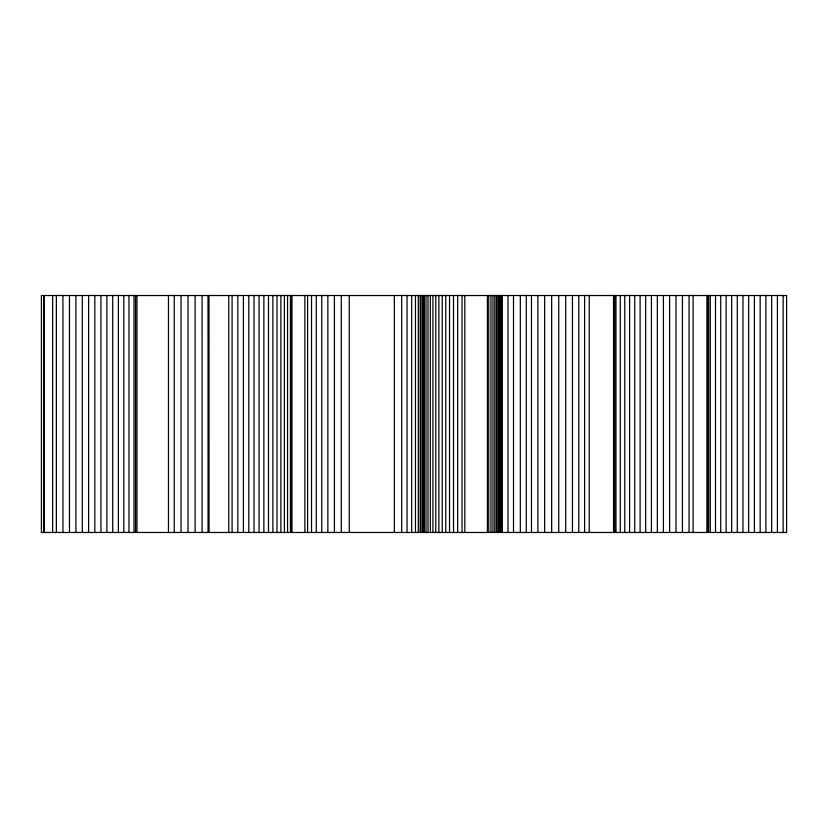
<?xml version="1.0" encoding="UTF-8"?>
<svg xmlns="http://www.w3.org/2000/svg" width="828" height="828" viewBox="0 0 828 828"><rect width="100%" height="100%" fill="white"/><g stroke="black" fill="none" stroke-linecap="round" stroke-linejoin="round"><path stroke-width="1.24" d="M783.133 295.524L783.133 532.476M777.409 295.524L777.409 532.476M771.665 295.524L771.665 532.476M765.91 295.524L765.91 532.476M760.156 295.524L760.156 532.476M754.401 295.524L754.401 532.476M748.667 295.524L748.667 532.476M742.964 295.524L742.964 532.476M737.282 295.524L737.282 532.476M731.673 295.524L731.673 532.476M726.125 295.524L726.125 532.476M720.733 295.524L720.733 532.476M715.495 295.524L715.495 532.476M710.279 295.524L710.279 532.476M708.602 295.524L708.602 532.476M707.474 295.524L707.474 532.476M707.05 295.524L707.05 532.476M693.098 295.524L693.098 532.476M689.031 295.524L689.031 532.476M682.448 295.524L682.448 532.476M675.979 295.524L675.979 532.476M669.624 295.524L669.624 532.476M663.414 295.524L663.414 532.476M657.339 295.524L657.339 532.476M651.419 295.524L651.419 532.476M645.674 295.524L645.674 532.476M640.096 295.524L640.096 532.476M634.745 295.524L634.745 532.476M629.601 295.524L629.601 532.476M624.767 295.524L624.767 532.476M620.275 295.524L620.275 532.476M615.98 295.524L615.98 532.476M614.666 295.524L614.666 532.476M613.538 295.524L613.538 532.476M589.225 295.524L589.225 532.476M584.599 295.524L584.599 532.476M578.793 295.524L578.793 532.476M572.448 295.524L572.448 532.476M565.71 295.524L565.71 532.476M558.734 295.524L558.734 532.476M551.665 295.524L551.665 532.476M544.658 295.524L544.658 532.476M537.889 295.524L537.889 532.476M531.483 295.524L531.483 532.476M526.287 295.524L526.287 532.476M520.326 295.524L520.326 532.476M513.505 295.524L513.505 532.476M507.978 295.524L507.978 532.476M502.285 295.524L502.285 532.476M501.447 295.524L501.447 532.476M501.188 295.524L501.188 532.476M500.692 295.524L500.692 532.476M499.946 295.524L499.946 532.476M498.984 295.524L498.984 532.476M497.794 295.524L497.794 532.476M496.396 295.524L496.396 532.476M494.782 295.524L494.782 532.476M492.97 295.524L492.97 532.476M490.952 295.524L490.952 532.476M488.737 295.524L488.737 532.476M487.392 295.524L487.392 532.476M464.808 295.524L464.808 532.476M462.045 295.524L462.045 532.476M457.687 295.524L457.687 532.476M453.516 295.524L453.516 532.476M449.542 295.524L449.542 532.476M445.774 295.524L445.774 532.476M442.224 295.524L442.224 532.476M438.892 295.524L438.892 532.476M435.787 295.524L435.787 532.476M432.93 295.524L432.93 532.476M430.332 295.524L430.332 532.476M428.004 295.524L428.004 532.476M425.985 295.524L425.985 532.476M424.34 295.524L424.34 532.476M422.984 295.524L422.984 532.476M422.642 295.524L422.642 532.476M422.477 295.524L422.477 532.476M420.924 295.524L420.924 532.476M420.179 295.524L420.179 532.476M418.316 295.524L418.316 532.476M415.459 295.524L415.459 532.476M411.682 295.524L411.682 532.476M407.045 295.524L407.045 532.476M401.673 295.524L401.673 532.476M394.345 295.524L394.345 532.476M349.25 295.524L349.25 532.476M341.291 295.524L341.291 532.476M334.409 295.524L334.409 532.476M327.857 295.524L327.857 532.476M321.771 295.524L321.771 532.476M316.286 295.524L316.286 532.476M311.525 295.524L311.525 532.476M307.592 295.524L307.592 532.476M304.87 295.524L304.87 532.476M291.963 295.524L291.963 532.476M291.311 295.524L291.311 532.476M290.462 295.524L290.462 532.476M287.575 295.524L287.575 532.476M284.408 295.524L284.408 532.476M280.868 295.524L280.868 532.476M276.997 295.524L276.997 532.476M272.867 295.524L272.867 532.476M268.489 295.524L268.489 532.476M263.873 295.524L263.873 532.476M259.05 295.524L259.05 532.476M254.02 295.524L254.02 532.476M248.804 295.524L248.804 532.476M243.401 295.524L243.401 532.476M237.833 295.524L237.833 532.476M232.088 295.524L232.088 532.476M228.776 295.524L228.776 532.476M208.801 295.524L208.801 532.476M208.563 295.524L208.635 532.476M208.397 295.524L208.377 532.476M208.294 295.524L208.294 532.476M202.084 295.524L202.084 532.476M195.108 295.524L195.108 532.476M188.039 295.524L188.039 532.476M181.032 295.524L181.032 532.476M174.242 295.524L174.242 532.476M168.467 295.524L168.467 532.476M136.972 295.524L136.972 532.476M135.564 295.524L135.564 532.476M133.991 295.524L133.991 532.476M128.961 295.524L128.961 532.476M123.817 295.524L123.817 532.476M118.394 295.524L118.394 532.476M112.722 295.524L112.722 532.476M106.895 295.524L106.895 532.476M100.923 295.524L100.923 532.476M94.827 295.524L94.827 532.476M88.617 295.524L88.617 532.476M82.314 295.524L82.314 532.476M75.928 295.524L75.928 532.476M69.469 295.524L69.469 532.476M62.949 295.524L62.949 532.476M56.366 295.524L56.366 532.476M52.64 295.524L52.64 532.476M44.246 295.524L44.246 532.476M43.791 295.524L43.791 532.476M786.6 295.524L41.4 295.524L41.4 532.476L786.6 532.476L786.6 295.524"/></g></svg>
